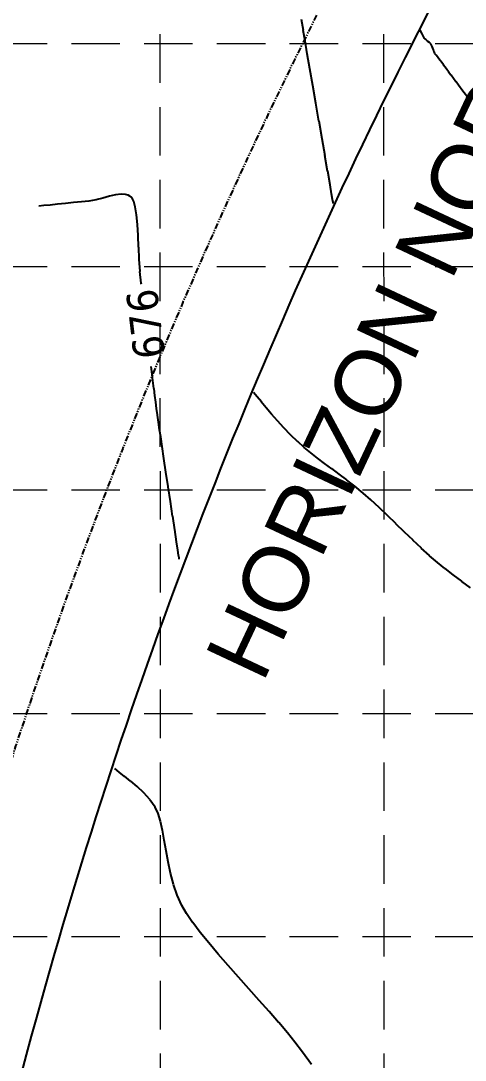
# Model space of a CAD drawing. Header units: inches. Extents: x 6967 to 7890, y 13663 to 15138.
# Drawn here: x 7046.4 to 7092.2, y 14203.8 to 14310.8 of the extents above; entities that cross this region are included whole.
import ezdxf
from ezdxf.enums import TextEntityAlignment as Align

# ---------------------------------------------------------------- set-up
doc = ezdxf.new("R2010")
doc.units = ezdxf.units.IN
doc.header["$MEASUREMENT"] = 0
doc.linetypes.add('HIDDEN', pattern=[0.375, 0.25, -0.125])
doc.linetypes.add('xGWI003pt$0$PHANTOM2', pattern=[1.25, 0.625, -0.125, 0.125, -0.125, 0.125, -0.125])
for name, color, linetype in [('EC', 35, 'Continuous'), ('GRID', 254, 'HIDDEN'), ('V-ROAD-BACK-P', 2, 'Continuous'), ('xGWI003pt$0$C-ANNO-ROAD-E', 6, 'Continuous'), ('xGWI003pt$0$C-PROP-ADJ-E', 6, 'xGWI003pt$0$PHANTOM2')]:
    doc.layers.add(name, color=color, linetype=linetype)
doc.styles.add('L80', font='TAHOMA.TTF', dxfattribs={"height": 3.2})
doc.styles.get("Standard").update_dxf_attribs({"font": 'ARIAL.TTF'})

msp = doc.modelspace()

# ---------------------------------------------------------------- linework, layer by layer
at = {"layer": 'EC', "color": 35}
for points, elevation in [([(7075.51, 14309.81), (7075.31, 14310.95)], 675), ([(7087.9, 14309.19), (7087.72, 14309.54)], 674), ([(7088.23, 14308.79), (7088.14, 14308.87)], 674), ([(7088.97, 14307.7), (7088.92, 14307.83)], 674), ([(7089.33, 14307.09), (7089.19, 14307.26)], 674), ([(7089.49, 14306.88), (7089.33, 14307.09)], 674), ([(7089.77, 14306.51), (7089.62, 14306.71)], 674), ([(7090.12, 14306.04), (7089.94, 14306.28)], 674), ([(7090.72, 14305.21), (7090.49, 14305.53)], 674), ([(7077.12, 14300.49), (7076.8, 14302.34)], 675), ([(7078.42, 14292.98), (7078.26, 14293.92)], 675), ([(7055.51, 14292.74), (7054.84, 14292.55)], 676), ([(7056.15, 14292.89), (7055.51, 14292.74)], 676), ([(7057.88, 14292.48), (7057.77, 14292.63)], 676), ([(7078.52, 14292.42), (7078.42, 14292.98)], 675), ([(7078.58, 14292.1), (7078.52, 14292.42)], 675), ([(7052.63, 14292.17), (7051.81, 14292.08)], 676), ([(7053.4, 14292.25), (7052.63, 14292.17)], 676), ([(7058.41, 14289.83), (7058.32, 14290.83)], 676), ([(7058.59, 14286.25), (7058.53, 14287.5)], 676), ([(7058.67, 14285), (7058.59, 14286.25)], 676), ([(7059.92, 14274.42), (7059.82, 14275.19)], 676), ([(7060, 14273.74), (7059.92, 14274.42)], 676), ([(7060.47, 14270.21), (7060.38, 14270.88)], 676), ([(7060.69, 14268.67), (7060.57, 14269.48)], 676), ([(7073.5, 14268.89), (7072.85, 14269.61)], 675), ([(7074.2, 14268.17), (7073.5, 14268.89)], 675), ([(7060.8, 14267.95), (7060.69, 14268.67)], 676), ([(7060.95, 14266.95), (7060.8, 14267.95)], 676), ([(7061.13, 14265.72), (7060.95, 14266.95)], 676), ([(7061.34, 14264.32), (7061.13, 14265.72)], 676), ([(7077.7, 14265.22), (7076.98, 14265.76)], 675), ([(7080.82, 14262.87), (7080, 14263.51)], 675), ([(7084.17, 14259.86), (7083.31, 14260.68)], 675), ([(7062.44, 14257.14), (7062.25, 14258.4)], 676), ([(7087.68, 14256.49), (7086.81, 14257.31)], 675), ([(7062.65, 14255.77), (7062.57, 14256.29)], 676), ([(7089.34, 14255.02), (7088.52, 14255.72)], 675), ([(7090.11, 14254.4), (7089.34, 14255.02)], 675), ([(7091.86, 14253.08), (7090.97, 14253.75)], 675), ([(7056.51, 14233.43), (7056.08, 14233.8)], 676), ([(7058.38, 14231.93), (7057.71, 14232.5)], 676), ([(7059.68, 14230.6), (7059.06, 14231.3)], 676), ([(7060.53, 14229.16), (7060.23, 14229.82)], 676), ([(7062.12, 14221.87), (7061.82, 14223.02)], 676), ([(7063.46, 14218.87), (7062.97, 14219.7)], 676), ([(7065.76, 14215.83), (7064.88, 14216.92)], 676), ([(7069.89, 14211.11), (7068.82, 14212.31)], 676), ([(7073.86, 14206.58), (7072.97, 14207.64)], 676), ([(7076.36, 14203.31), (7075.42, 14204.59)], 676)]:
    msp.add_lwpolyline(points, dxfattribs=dict(at, elevation=elevation))
at = {"layer": 'EC', "color": 35, "extrusion": (0.985643, 0.168845, 0), "elevation": 9390.06}
msp.add_lwpolyline([(12908.63, 675), (12909.7, 675)], dxfattribs=at)
at = {"layer": 'EC', "color": 35, "extrusion": (0.888458, 0.458958, 0), "elevation": 12864.62}
msp.add_lwpolyline([(9460.47, 674), (9460.79, 674)], dxfattribs=at)
at = {"layer": 'EC', "color": 35, "extrusion": (0.985487, 0.169753, 0), "elevation": 9401.95}
msp.add_lwpolyline([(12898.61, 675), (12899.96, 675)], dxfattribs=at)
at = {"layer": 'EC', "color": 35, "extrusion": (0.880018, 0.47494, 0), "elevation": 13033.49}
msp.add_lwpolyline([(9225.79, 674), (9226.01, 674)], dxfattribs=at)
at = {"layer": 'EC', "color": 35, "extrusion": (-0.700136, -0.71401, 0), "elevation": -15179.33}
msp.add_lwpolyline([(-4957.24, 674), (-4957.33, 674)], dxfattribs=at)
at = {"layer": 'EC', "color": 35, "extrusion": (0.655857, 0.754885, 0), "elevation": 15450.36}
msp.add_lwpolyline([(4033.84, 674), (4033.93, 674)], dxfattribs=at)
at = {"layer": 'EC', "color": 35, "extrusion": (0.65089, 0.759172, 0), "elevation": 15476.5}
msp.add_lwpolyline([(3932.11, 674), (3932.26, 674)], dxfattribs=at)
at = {"layer": 'EC', "color": 35, "extrusion": (-0.599287, -0.800534, 0), "elevation": -15702.55}
msp.add_lwpolyline([(-2900.36, 674), (-2900.55, 674)], dxfattribs=at)
at = {"layer": 'EC', "color": 35, "extrusion": (-0.66559, -0.746318, 0), "elevation": -15396.78}
msp.add_lwpolyline([(-4233.16, 674), (-4233.37, 674)], dxfattribs=at)
at = {"layer": 'EC', "color": 35, "extrusion": (0.985397, 0.17027, 0), "elevation": 9408.71}
msp.add_lwpolyline([(12892.1, 675), (12893.68, 675)], dxfattribs=at)
at = {"layer": 'EC', "color": 35, "extrusion": (0.884409, 0.466712, 0), "elevation": 12947.2}
msp.add_lwpolyline([(9346.01, 674), (9346.15, 674)], dxfattribs=at)
at = {"layer": 'EC', "color": 35, "extrusion": (0.936815, 0.349824, 0), "elevation": 11646.22}
msp.add_lwpolyline([(10924.28, 674), (10924.43, 674)], dxfattribs=at)
at = {"layer": 'EC', "color": 35, "extrusion": (0.92047, 0.390813, 0), "elevation": 12116.83}
msp.add_lwpolyline([(10399.68, 674), (10399.85, 674)], dxfattribs=at)
at = {"layer": 'EC', "color": 35, "extrusion": (0.92556, 0.378601, 0), "elevation": 11978.18}
msp.add_lwpolyline([(10558.88, 674), (10559.07, 674)], dxfattribs=at)
at = {"layer": 'EC', "color": 35, "extrusion": (0.946319, 0.323234, 0), "elevation": 11333.15}
msp.add_lwpolyline([(11248.12, 674), (11248.26, 674)], dxfattribs=at)
at = {"layer": 'EC', "color": 35, "extrusion": (0.906202, 0.422846, 0), "elevation": 12473.97}
msp.add_lwpolyline([(9967.82, 674), (9967.98, 674)], dxfattribs=at)
at = {"layer": 'EC', "color": 35, "extrusion": (0.826088, 0.563541, 0), "elevation": 13919.02}
msp.add_lwpolyline([(7824.01, 674), (7824.2, 674)], dxfattribs=at)
at = {"layer": 'EC', "color": 35, "extrusion": (0.798705, 0.601723, 0), "elevation": 14271.19}
msp.add_lwpolyline([(7160.85, 674), (7161.07, 674)], dxfattribs=at)
at = {"layer": 'EC', "color": 35, "extrusion": (0.801905, 0.597451, 0), "elevation": 14232.77}
msp.add_lwpolyline([(7236.39, 674), (7236.67, 674)], dxfattribs=at)
at = {"layer": 'EC', "color": 35, "extrusion": (0.985341, 0.170599, 0), "elevation": 9413.02}
msp.add_lwpolyline([(12887.22, 675), (12888.96, 675)], dxfattribs=at)
at = {"layer": 'EC', "color": 35, "extrusion": (0.806902, 0.590686, 0), "elevation": 14171.4}
msp.add_lwpolyline([(7355.24, 674), (7355.53, 674)], dxfattribs=at)
at = {"layer": 'EC', "color": 35, "extrusion": (0.8094, 0.587258, 0), "elevation": 14140.08}
msp.add_lwpolyline([(7414.94, 674), (7415.28, 674)], dxfattribs=at)
at = {"layer": 'EC', "color": 35, "extrusion": (0.806599, 0.591099, 0), "elevation": 14175.17}
msp.add_lwpolyline([(7346.81, 674), (7347.24, 674)], dxfattribs=at)
at = {"layer": 'EC', "color": 35, "extrusion": (0.802441, 0.596732, 0), "elevation": 14226.26}
msp.add_lwpolyline([(7246.95, 674), (7247.4, 674)], dxfattribs=at)
at = {"layer": 'EC', "color": 35, "extrusion": (0.794189, 0.60767, 0), "elevation": 14324.22}
msp.add_lwpolyline([(7050.93, 674), (7051.35, 674)], dxfattribs=at)
at = {"layer": 'EC', "color": 35, "extrusion": (0.791387, 0.611315, 0), "elevation": 14356.48}
msp.add_lwpolyline([(6984.25, 674), (6985.01, 674)], dxfattribs=at)
at = {"layer": 'EC', "color": 35, "extrusion": (0.985302, 0.170823, 0), "elevation": 9415.95}
msp.add_lwpolyline([(12883.24, 675), (12885.08, 675)], dxfattribs=at)
at = {"layer": 'EC', "color": 35, "extrusion": (0.790723, 0.612173, 0), "elevation": 14364.05}
msp.add_lwpolyline([(6967.62, 674), (6968.66, 674)], dxfattribs=at)
at = {"layer": 'EC', "color": 35, "extrusion": (0.985255, 0.171091, 0), "elevation": 9419.46}
msp.add_lwpolyline([(12876.94, 675), (12878.79, 675)], dxfattribs=at)
at = {"layer": 'EC', "color": 35, "extrusion": (0.985242, 0.171165, 0), "elevation": 9420.43}
msp.add_lwpolyline([(12874.46, 675), (12876.23, 675)], dxfattribs=at)
at = {"layer": 'EC', "color": 35, "extrusion": (0.985235, 0.171205, 0), "elevation": 9420.94}
msp.add_lwpolyline([(12872.46, 675), (12874.09, 675)], dxfattribs=at)
at = {"layer": 'EC', "color": 35, "extrusion": (0.985236, 0.171204, 0), "elevation": 9420.94}
msp.add_lwpolyline([(12871.05, 675), (12872.46, 675)], dxfattribs=at)
at = {"layer": 'EC', "color": 35, "extrusion": (0.24496, -0.969533, 0), "elevation": -12128.95}
msp.add_lwpolyline([(10341, 676), (10340.27, 676)], dxfattribs=at)
at = {"layer": 'EC', "color": 35, "extrusion": (0.127293, -0.991865, 0), "elevation": -13278.42}
msp.add_lwpolyline([(8818.73, 676), (8818.14, 676)], dxfattribs=at)
at = {"layer": 'EC', "color": 35, "extrusion": (-0.070503, -0.997512, 0), "elevation": -14754.92}
msp.add_lwpolyline([(6031.9, 676), (6031.48, 676)], dxfattribs=at)
at = {"layer": 'EC', "color": 35, "extrusion": (-0.298897, -0.954285, 0), "elevation": -15748.9}
msp.add_lwpolyline([(2462.73, 676), (2462.43, 676)], dxfattribs=at)
at = {"layer": 'EC', "color": 35, "extrusion": (-0.483881, -0.875134, 0), "elevation": -15923.12}
msp.add_lwpolyline([(-739.62, 676), (-739.82, 676)], dxfattribs=at)
at = {"layer": 'EC', "color": 35, "extrusion": (0.590736, 0.806865, 0), "elevation": 15701.51}
msp.add_lwpolyline([(2748.59, 676), (2748.7, 676)], dxfattribs=at)
at = {"layer": 'EC', "color": 35, "extrusion": (0.674071, 0.738666, 0), "elevation": 15314.92}
msp.add_lwpolyline([(4420.92, 676), (4421, 676)], dxfattribs=at)
at = {"layer": 'EC', "color": 35, "extrusion": (0.897262, 0.441499, 0), "elevation": 12642.89}
msp.add_lwpolyline([(9707.72, 676), (9708.05, 676)], dxfattribs=at)
at = {"layer": 'EC', "color": 35, "extrusion": (0.101747, -0.99481, 0), "elevation": -13500.41}
for points in [[(8466.33, 676), (8465.81, 676)], [(8466.99, 676), (8466.33, 676)], [(8467.74, 676), (8466.99, 676)], [(8468.55, 676), (8467.74, 676)], [(8469.39, 676), (8468.55, 676)]]:
    msp.add_lwpolyline(points, dxfattribs=at)
at = {"layer": 'EC', "color": 35, "extrusion": (0.162594, -0.986693, 0), "elevation": -12955.22}
msp.add_lwpolyline([(9284.12, 676), (9283.38, 676)], dxfattribs=at)
at = {"layer": 'EC', "color": 35, "extrusion": (0.959965, 0.280119, 0), "elevation": 10778.97}
msp.add_lwpolyline([(11742.37, 676), (11742.92, 676)], dxfattribs=at)
at = {"layer": 'EC', "color": 35, "extrusion": (0.986809, 0.161889, 0), "elevation": 9278.74}
msp.add_lwpolyline([(12959.65, 676), (12960.5, 676)], dxfattribs=at)
at = {"layer": 'EC', "color": 35, "extrusion": (0.985309, 0.170781, 0), "elevation": 9415.41}
msp.add_lwpolyline([(12873.11, 675), (12873.25, 675)], dxfattribs=at)
at = {"layer": 'EC', "color": 35, "extrusion": (0.998361, 0.057238, 0), "elevation": 7864.76}
msp.add_lwpolyline([(13861.27, 676), (13862.39, 676)], dxfattribs=at)
at = {"layer": 'EC', "color": 35, "extrusion": (0.999037, 0.043877, 0), "elevation": 7678.62}
msp.add_lwpolyline([(13964.03, 676), (13965.24, 676)], dxfattribs=at)
at = {"layer": 'EC', "color": 35, "extrusion": (0.995266, 0.097191, 0), "elevation": 8413.62}
msp.add_lwpolyline([(13530.11, 676), (13531.33, 676)], dxfattribs=at)
at = {"layer": 'EC', "color": 35, "extrusion": (0.992778, 0.119962, 0), "elevation": 8721.33}
msp.add_lwpolyline([(13333.73, 676), (13333.84, 676)], dxfattribs=at)
at = {"layer": 'EC', "color": 35, "extrusion": (0.9918, 0.127798, 0), "elevation": 8826.27}
msp.add_lwpolyline([(13253.63, 676), (13254.45, 676)], dxfattribs=at)
at = {"layer": 'EC', "color": 35, "extrusion": (0.991618, 0.129203, 0), "elevation": 8845.04}
msp.add_lwpolyline([(13240.37, 676), (13241.11, 676)], dxfattribs=at)
at = {"layer": 'EC', "color": 35, "extrusion": (0.991338, 0.131337, 0), "elevation": 8873.51}
msp.add_lwpolyline([(13220.63, 676), (13221.31, 676)], dxfattribs=at)
at = {"layer": 'EC', "color": 35, "extrusion": (0.752779, 0.658273, 0), "elevation": 14717.63}
msp.add_lwpolyline([(6089.25, 675), (6089.83, 675)], dxfattribs=at)
at = {"layer": 'EC', "color": 35, "extrusion": (0.763822, 0.645427, 0), "elevation": 14612.37}
msp.add_lwpolyline([(6337, 675), (6337.69, 675)], dxfattribs=at)
at = {"layer": 'EC', "color": 35, "extrusion": (0.990977, 0.134029, 0), "elevation": 8909.39}
msp.add_lwpolyline([(13195.82, 676), (13196.48, 676)], dxfattribs=at)
at = {"layer": 'EC', "color": 35, "extrusion": (0.765608, 0.643308, 0), "elevation": 14594.75}
msp.add_lwpolyline([(6376.69, 675), (6377.48, 675)], dxfattribs=at)
at = {"layer": 'EC', "color": 35, "extrusion": (0.99022, 0.139518, 0), "elevation": 8982.37}
msp.add_lwpolyline([(13144.84, 676), (13145.57, 676)], dxfattribs=at)
at = {"layer": 'EC', "color": 35, "extrusion": (0.761428, 0.648249, 0), "elevation": 14635.72}
msp.add_lwpolyline([(6281.24, 675), (6282.1, 675)], dxfattribs=at)
at = {"layer": 'EC', "color": 35, "extrusion": (0.752484, 0.65861, 0), "elevation": 14720.32}
msp.add_lwpolyline([(6079.41, 675), (6080.33, 675)], dxfattribs=at)
at = {"layer": 'EC', "color": 35, "extrusion": (-0.696549, -0.71751, 0), "elevation": -15165.07}
msp.add_lwpolyline([(-4861.65, 675), (-4862.67, 675)], dxfattribs=at)
at = {"layer": 'EC', "color": 35, "extrusion": (0.665843, 0.746092, 0), "elevation": 15355.63}
msp.add_lwpolyline([(4220.46, 675), (4221.35, 675)], dxfattribs=at)
at = {"layer": 'EC', "color": 35, "extrusion": (-0.636304, -0.771438, 0), "elevation": -15508.24}
msp.add_lwpolyline([(-3618.8, 675), (-3619.69, 675)], dxfattribs=at)
at = {"layer": 'EC', "color": 35, "extrusion": (-0.613336, -0.789822, 0), "elevation": -15607.98}
msp.add_lwpolyline([(-3160.15, 675), (-3161.03, 675)], dxfattribs=at)
at = {"layer": 'EC', "color": 35, "extrusion": (-0.591707, -0.806153, 0), "elevation": -15687.88}
msp.add_lwpolyline([(-2734.2, 675), (-2735.12, 675)], dxfattribs=at)
at = {"layer": 'EC', "color": 35, "extrusion": (0.593358, 0.804939, 0), "elevation": 15682.24}
msp.add_lwpolyline([(2765.4, 675), (2766.36, 675)], dxfattribs=at)
at = {"layer": 'EC', "color": 35, "extrusion": (0.988561, 0.150819, 0), "elevation": 9131.9}
msp.add_lwpolyline([(13034.67, 676), (13036.18, 676)], dxfattribs=at)
at = {"layer": 'EC', "color": 35, "extrusion": (0.602375, 0.798213, 0), "elevation": 15650.14}
msp.add_lwpolyline([(2940.64, 675), (2941.63, 675)], dxfattribs=at)
at = {"layer": 'EC', "color": 35, "extrusion": (0.988512, 0.151145, 0), "elevation": 9136.2}
msp.add_lwpolyline([(13030.11, 676), (13031.65, 676)], dxfattribs=at)
at = {"layer": 'EC', "color": 35, "extrusion": (-0.637081, -0.770797, 0), "elevation": -15504.83}
msp.add_lwpolyline([(-3627.61, 675), (-3628.72, 675)], dxfattribs=at)
at = {"layer": 'EC', "color": 35, "extrusion": (-0.660231, -0.751063, 0), "elevation": -15387.32}
msp.add_lwpolyline([(-4096.47, 675), (-4097.53, 675)], dxfattribs=at)
at = {"layer": 'EC', "color": 35, "extrusion": (-0.678527, -0.734575, 0), "elevation": -15281.77}
msp.add_lwpolyline([(-4473.03, 675), (-4474.17, 675)], dxfattribs=at)
at = {"layer": 'EC', "color": 35, "extrusion": (0.98848, 0.151353, 0), "elevation": 9138.94}
msp.add_lwpolyline([(13026.67, 676), (13028.18, 676)], dxfattribs=at)
at = {"layer": 'EC', "color": 35, "extrusion": (0.988463, 0.151465, 0), "elevation": 9140.42}
msp.add_lwpolyline([(13024.21, 676), (13025.63, 676)], dxfattribs=at)
at = {"layer": 'EC', "color": 35, "extrusion": (-0.695848, -0.718189, 0), "elevation": -15170.79}
msp.add_lwpolyline([(-4833.71, 675), (-4834.92, 675)], dxfattribs=at)
at = {"layer": 'EC', "color": 35, "extrusion": (-0.697298, -0.716782, 0), "elevation": -15160.99}
msp.add_lwpolyline([(-4863.11, 675), (-4864.34, 675)], dxfattribs=at)
at = {"layer": 'EC', "color": 35, "extrusion": (0.694423, 0.719567, 0), "elevation": 15180.34}
msp.add_lwpolyline([(4801.16, 675), (4802.38, 675)], dxfattribs=at)
at = {"layer": 'EC', "color": 35, "extrusion": (0.988477, 0.151369, 0), "elevation": 9139.15}
msp.add_lwpolyline([(13022.97, 676), (13023.83, 676)], dxfattribs=at)
at = {"layer": 'EC', "color": 35, "extrusion": (-0.673933, -0.738793, 0), "elevation": -15309.21}
msp.add_lwpolyline([(-4370.45, 675), (-4371.6, 675)], dxfattribs=at)
at = {"layer": 'EC', "color": 35, "extrusion": (0.988558, 0.150844, 0), "elevation": 9132.23}
msp.add_lwpolyline([(13027, 676), (13027.29, 676)], dxfattribs=at)
at = {"layer": 'EC', "color": 35, "extrusion": (0.988602, 0.150553, 0), "elevation": 9128.4}
msp.add_lwpolyline([(13029.56, 676), (13029.69, 676)], dxfattribs=at)
at = {"layer": 'EC', "color": 35, "extrusion": (-0.60428, -0.796772, 0), "elevation": -15641.92}
msp.add_lwpolyline([(-2963.37, 675), (-2964.44, 675)], dxfattribs=at)
at = {"layer": 'EC', "color": 35, "extrusion": (0.596201, 0.802835, 0), "elevation": 15671.04}
msp.add_lwpolyline([(2803, 675), (2804.11, 675)], dxfattribs=at)
at = {"layer": 'EC', "color": 35, "extrusion": (-0.614822, -0.788666, 0), "elevation": -15563.92}
msp.add_lwpolyline([(-3185.08, 676), (-3185.79, 676)], dxfattribs=at)
at = {"layer": 'EC', "color": 35, "extrusion": (-0.615176, -0.78839, 0), "elevation": -15562.49}
msp.add_lwpolyline([(-3191.27, 676), (-3192.07, 676)], dxfattribs=at)
at = {"layer": 'EC', "color": 35, "extrusion": (0.684529, 0.728986, 0), "elevation": 15206.54}
msp.add_lwpolyline([(4595.78, 676), (4596.71, 676)], dxfattribs=at)
at = {"layer": 'EC', "color": 35, "extrusion": (0.820782, 0.571242, 0), "elevation": 13923.57}
msp.add_lwpolyline([(7646.48, 676), (7647.42, 676)], dxfattribs=at)
at = {"layer": 'EC', "color": 35, "extrusion": (0.955969, 0.293467, 0), "elevation": 10925.44}
msp.add_lwpolyline([(11529.77, 676), (11530.61, 676)], dxfattribs=at)
at = {"layer": 'EC', "color": 35, "extrusion": (0.975559, 0.219737, 0), "elevation": 10014.7}
msp.add_lwpolyline([(12328.14, 676), (12329.09, 676)], dxfattribs=at)
at = {"layer": 'EC', "color": 35, "extrusion": (0.983264, 0.182185, 0), "elevation": 9534.84}
msp.add_lwpolyline([(12701.88, 676), (12702.92, 676)], dxfattribs=at)
at = {"layer": 'EC', "color": 35, "extrusion": (0.985343, 0.170583, 0), "elevation": 9384.46}
msp.add_lwpolyline([(12812.27, 676), (12813.38, 676)], dxfattribs=at)
at = {"layer": 'EC', "color": 35, "extrusion": (0.983711, 0.17976, 0), "elevation": 9503.48}
msp.add_lwpolyline([(12723.08, 676), (12724.24, 676)], dxfattribs=at)
at = {"layer": 'EC', "color": 35, "extrusion": (0.978197, 0.207678, 0), "elevation": 9861.66}
msp.add_lwpolyline([(12446.33, 676), (12447.51, 676)], dxfattribs=at)
at = {"layer": 'EC', "color": 35, "extrusion": (0.947113, 0.320899, 0), "elevation": 11252.41}
msp.add_lwpolyline([(11202.32, 676), (11203.49, 676)], dxfattribs=at)
at = {"layer": 'EC', "color": 35, "extrusion": (0.912551, 0.408963, 0), "elevation": 12260.65}
msp.add_lwpolyline([(10087.71, 676), (10088.86, 676)], dxfattribs=at)
at = {"layer": 'EC', "color": 35, "extrusion": (0.82362, 0.567142, 0), "elevation": 13881.72}
msp.add_lwpolyline([(7703.83, 676), (7704.96, 676)], dxfattribs=at)
at = {"layer": 'EC', "color": 35, "extrusion": (0.796126, 0.60513, 0), "elevation": 14227.62}
msp.add_lwpolyline([(7043.29, 676), (7044.57, 676)], dxfattribs=at)
at = {"layer": 'EC', "color": 35, "extrusion": (0.762943, 0.646466, 0), "elevation": 14580.82}
msp.add_lwpolyline([(6276.59, 676), (6278.09, 676)], dxfattribs=at)
at = {"layer": 'EC', "color": 35, "extrusion": (0.75354, 0.657402, 0), "elevation": 14669.82}
msp.add_lwpolyline([(6064.09, 676), (6065.66, 676)], dxfattribs=at)
at = {"layer": 'EC', "color": 35, "extrusion": (0.747613, 0.664134, 0), "elevation": 14723.62}
msp.add_lwpolyline([(5930.67, 676), (5932.27, 676)], dxfattribs=at)
at = {"layer": 'EC', "color": 35, "extrusion": (0.744623, 0.667486, 0), "elevation": 14750.11}
msp.add_lwpolyline([(5861.26, 676), (5862.86, 676)], dxfattribs=at)
at = {"layer": 'EC', "color": 35, "extrusion": (0.74747, 0.664296, 0), "elevation": 14724.92}
msp.add_lwpolyline([(5922.72, 676), (5924.27, 676)], dxfattribs=at)
at = {"layer": 'EC', "color": 35, "extrusion": (0.753613, 0.657318, 0), "elevation": 14669.22}
msp.add_lwpolyline([(6057.88, 676), (6059.36, 676)], dxfattribs=at)
at = {"layer": 'EC', "color": 35, "extrusion": (0.77943, 0.626489, 0), "elevation": 14413.85}
msp.add_lwpolyline([(6640.09, 676), (6641.34, 676)], dxfattribs=at)
at = {"layer": 'EC', "color": 35, "extrusion": (0.796401, 0.604769, 0), "elevation": 14225.36}
msp.add_lwpolyline([(7033.55, 676), (7034.83, 676)], dxfattribs=at)
at = {"layer": 'GRID', "color": 252, "linetype": 'HIDDEN', "lineweight": 0, "ltscale": 20}
for p, q in [((7060.84, 13779.43), (7060.63, 15112.64)), ((7083.96, 13779.43), (7083.6, 15112.6)), ((6991.59, 14308.49), (7865.68, 14308.49)), ((6991.59, 14285.49), (7865.68, 14285.49)), ((6991.59, 14262.49), (7865.68, 14262.49)), ((6991.59, 14239.48), (7865.68, 14239.48)), ((6991.59, 14216.48), (7865.68, 14216.48))]:
    msp.add_line(p, q, dxfattribs=at)
at = {"layer": 'V-ROAD-BACK-P', "color": 7}
for points in [[(7048.02, 14208.17, -0.049115), (7086.03, 14307.02), (7140.19, 14413.91, 0.421069), (7126.58, 14453.87, -2.849906)], [(7032.54, 14131.28), (7034.67, 14145.44, -0.029696), (7048.02, 14208.17)]]:
    msp.add_lwpolyline(points, format="xyb", dxfattribs=at)
at = {"layer": 'xGWI003pt$0$C-PROP-ADJ-E', "color": 253}
msp.add_arc((7559.18, 14068.52), 540, 153.2717, 171.7172, dxfattribs=at)

# ---------------------------------------------------------------- texts
at = {"layer": 'EC', "color": 35, "insert": (7058.07, 14275.82, 676), "char_height": 3.2, "width": 8.4008, "attachment_point": 1, "rotation": 96.8383, "style": 'L80'}
msp.add_mtext('\\fTahoma|b0|i0|c0|p34;\\W1.0000000000;\\T1.0000000000;\\o\\l676', dxfattribs=at)
at = {"layer": 'xGWI003pt$0$C-ANNO-ROAD-E', "color": 7}
msp.add_text('HORIZON NORTH PARKWAY', height=6.7, rotation=64.8678, dxfattribs=at).set_placement((7098.58, 14300.61), align=Align.CENTER)

doc.saveas('drawing.dxf')
